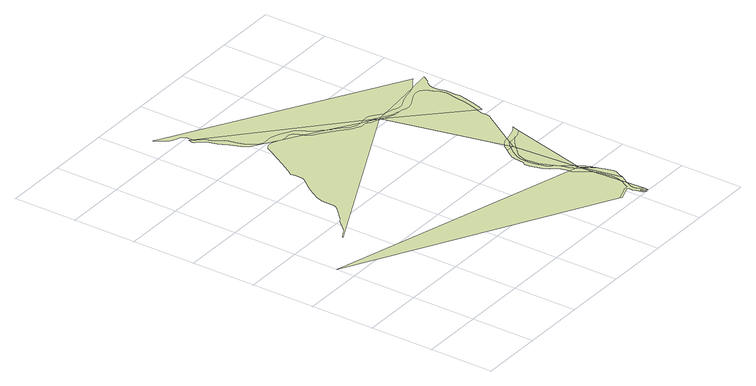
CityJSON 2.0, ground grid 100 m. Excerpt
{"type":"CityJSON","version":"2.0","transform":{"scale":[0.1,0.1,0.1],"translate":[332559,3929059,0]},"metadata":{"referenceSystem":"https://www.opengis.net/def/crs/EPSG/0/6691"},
"CityObjects":{
"landuse1":{"type":"LandUse","attributes":{"class":"203","LandUseDetailAttribute.orgLandUse":"10400","LandUseDetailAttribute.prefecture":"14","LandUseDetailAttribute.city":"14150","LandUseDetailAttribute.note":"都道府県","LandUseDetailAttribute.surveyYear":2015},"geometry":[{"type":"MultiSurface","lod":"1","boundaries":[[[0,1,2,3,4,5,6,7,8,9,10,11,12,13,14,15,16,17,18,19,20,21]]]}]},
"landuse2":{"type":"LandUse","attributes":{"class":"203","LandUseDetailAttribute.orgLandUse":"10400","LandUseDetailAttribute.prefecture":"14","LandUseDetailAttribute.city":"14150","LandUseDetailAttribute.note":"都道府県","LandUseDetailAttribute.surveyYear":2015},"geometry":[{"type":"MultiSurface","lod":"1","boundaries":[[[22,23,24,25,26,27,28,29,30,31,32,33,34,35,36,37,38,39,40,41,42,43,44,45,46,47,48,49,50,51,52,53,54,55,56,57,58,59,60,61,62,63,64,65,66,67,68,69,70,71,72,73,74,75,76,77,78,79,80,81]]]}]},
"landuse3":{"type":"LandUse","attributes":{"class":"204","LandUseDetailAttribute.orgLandUse":"10500","LandUseDetailAttribute.prefecture":"14","LandUseDetailAttribute.city":"14150","LandUseDetailAttribute.note":"都道府県","LandUseDetailAttribute.surveyYear":2015},"geometry":[{"type":"MultiSurface","lod":"1","boundaries":[[[82,83,84,85,86,87,88,89,90,91,92,93,94,95,81,96,97,98,99,100,101,102,103,104,80,105,106,107,108,109,110,111,112,113,114,115,116,117,118,119,120,121,122,123,124,125,126,127,128,129,130,131,132,133,134,135,136,137,138,139,140,141,142,143,144]]]}]},
"landuse4":{"type":"LandUse","attributes":{"class":"203","LandUseDetailAttribute.orgLandUse":"10400","LandUseDetailAttribute.prefecture":"14","LandUseDetailAttribute.city":"14150","LandUseDetailAttribute.note":"都道府県","LandUseDetailAttribute.surveyYear":2015},"geometry":[{"type":"MultiSurface","lod":"1","boundaries":[[[104,103,102,101,100,99,98,97,96,81,80]]]}]},
"landuse5":{"type":"LandUse","attributes":{"class":"204","LandUseDetailAttribute.orgLandUse":"10500","LandUseDetailAttribute.prefecture":"14","LandUseDetailAttribute.city":"14150","LandUseDetailAttribute.note":"都道府県","LandUseDetailAttribute.surveyYear":2015},"geometry":[{"type":"MultiSurface","lod":"1","boundaries":[[[15,14,13,12,11,10,9,8,7,6,5,4,3,2,145,146,147,148,149,150,151,152,153,154,155,156,157,158,159,160,161,162,163,164,165,166,167]]]}]},
"landuse6":{"type":"LandUse","attributes":{"class":"203","LandUseDetailAttribute.orgLandUse":"10400","LandUseDetailAttribute.prefecture":"14","LandUseDetailAttribute.city":"14150","LandUseDetailAttribute.note":"都道府県","LandUseDetailAttribute.surveyYear":2015},"geometry":[{"type":"MultiSurface","lod":"1","boundaries":[[[144,143,142,141,140,139,138,137,136,135,134,133,132,131,130,129,128,127,126,125,124,123,122,121,120,119,118,117,116,115,114,113,112,111,110,109,108,107,106,105,168,169,170]]]}]},
"landuse7":{"type":"LandUse","attributes":{"class":"203","LandUseDetailAttribute.orgLandUse":"10400","LandUseDetailAttribute.prefecture":"14","LandUseDetailAttribute.city":"14150","LandUseDetailAttribute.note":"都道府県","LandUseDetailAttribute.surveyYear":2015},"geometry":[{"type":"MultiSurface","lod":"1","boundaries":[[[167,166,165,164,163]]]}]},
"landuse8":{"type":"LandUse","attributes":{"class":"204","LandUseDetailAttribute.orgLandUse":"10500","LandUseDetailAttribute.prefecture":"14","LandUseDetailAttribute.city":"14150","LandUseDetailAttribute.note":"都道府県","LandUseDetailAttribute.surveyYear":2015},"geometry":[{"type":"MultiSurface","lod":"1","boundaries":[[[21,20,19,18,17,16,171,172,173]]]}]},
"landuse9":{"type":"LandUse","attributes":{"class":"203","LandUseDetailAttribute.orgLandUse":"10400","LandUseDetailAttribute.prefecture":"14","LandUseDetailAttribute.city":"14150","LandUseDetailAttribute.note":"都道府県","LandUseDetailAttribute.surveyYear":2015},"geometry":[{"type":"MultiSurface","lod":"1","boundaries":[[[174,175,176,177,178,16,15]]]}]},
"landuse10":{"type":"LandUse","attributes":{"class":"204","LandUseDetailAttribute.orgLandUse":"10500","LandUseDetailAttribute.prefecture":"14","LandUseDetailAttribute.city":"14150","LandUseDetailAttribute.note":"都道府県","LandUseDetailAttribute.surveyYear":2015},"geometry":[{"type":"MultiSurface","lod":"1","boundaries":[[[80,79,78,77,76,75,74,73,72,71,70,69,68,179,180,181,168,182,183,184,185,186,187,188,189,105]]]}]},
"landuse11":{"type":"LandUse","attributes":{"class":"204","LandUseDetailAttribute.orgLandUse":"10500","LandUseDetailAttribute.prefecture":"14","LandUseDetailAttribute.city":"14150","LandUseDetailAttribute.note":"都道府県","LandUseDetailAttribute.surveyYear":2015},"geometry":[{"type":"MultiSurface","lod":"1","boundaries":[[[171,16,178,177,176,175,174,15,167,190,191,192,193,194]]]}]},
"landuse12":{"type":"LandUse","attributes":{"class":"204","LandUseDetailAttribute.orgLandUse":"10500","LandUseDetailAttribute.prefecture":"14","LandUseDetailAttribute.city":"14150","LandUseDetailAttribute.note":"都道府県","LandUseDetailAttribute.surveyYear":2015},"geometry":[{"type":"MultiSurface","lod":"1","boundaries":[[[195,196,197,198,199,200,201,202,203,204,205,206,207,21,173,208,209,210,211,212,213,214,215,216,217,218,219,220,221,222,223,224,225,226]]]}]},
"landuse13":{"type":"LandUse","attributes":{"class":"203","LandUseDetailAttribute.orgLandUse":"10400","LandUseDetailAttribute.prefecture":"14","LandUseDetailAttribute.city":"14150","LandUseDetailAttribute.note":"都道府県","LandUseDetailAttribute.surveyYear":2015},"geometry":[{"type":"MultiSurface","lod":"1","boundaries":[[[173,172,171,227]]]}]},
"landuse14":{"type":"LandUse","attributes":{"class":"203","LandUseDetailAttribute.orgLandUse":"10400","LandUseDetailAttribute.prefecture":"14","LandUseDetailAttribute.city":"14150","LandUseDetailAttribute.note":"都道府県","LandUseDetailAttribute.surveyYear":2015},"geometry":[{"type":"MultiSurface","lod":"1","boundaries":[[[228,229,211,210,209,208,173,227,230]]]}]},
"landuse15":{"type":"LandUse","attributes":{"class":"203","LandUseDetailAttribute.orgLandUse":"10400","LandUseDetailAttribute.prefecture":"14","LandUseDetailAttribute.city":"14150","LandUseDetailAttribute.note":"都道府県","LandUseDetailAttribute.surveyYear":2015},"geometry":[{"type":"MultiSurface","lod":"1","boundaries":[[[105,189,188,187,186,185,184,183,182,168]]]}]},
"landuse16":{"type":"LandUse","attributes":{"class":"203","LandUseDetailAttribute.orgLandUse":"10400","LandUseDetailAttribute.prefecture":"14","LandUseDetailAttribute.city":"14150","LandUseDetailAttribute.note":"都道府県","LandUseDetailAttribute.surveyYear":2015},"geometry":[{"type":"MultiSurface","lod":"1","boundaries":[[[227,171,194]]]}]},
"landuse17":{"type":"LandUse","attributes":{"class":"204","LandUseDetailAttribute.orgLandUse":"10500","LandUseDetailAttribute.prefecture":"14","LandUseDetailAttribute.city":"14150","LandUseDetailAttribute.note":"都道府県","LandUseDetailAttribute.surveyYear":2015},"geometry":[{"type":"MultiSurface","lod":"1","boundaries":[[[231,194,193,232,233,234,235,236,237,238,239]]]}]},
"landuse18":{"type":"LandUse","attributes":{"class":"203","LandUseDetailAttribute.orgLandUse":"10400","LandUseDetailAttribute.prefecture":"14","LandUseDetailAttribute.city":"14150","LandUseDetailAttribute.note":"都道府県","LandUseDetailAttribute.surveyYear":2015},"geometry":[{"type":"MultiSurface","lod":"1","boundaries":[[[230,227,240]]]}]},
"landuse19":{"type":"LandUse","attributes":{"class":"203","LandUseDetailAttribute.orgLandUse":"10400","LandUseDetailAttribute.prefecture":"14","LandUseDetailAttribute.city":"14150","LandUseDetailAttribute.note":"都道府県","LandUseDetailAttribute.surveyYear":2015},"geometry":[{"type":"MultiSurface","lod":"1","boundaries":[[[227,194,231,239]]]}]},
"landuse20":{"type":"LandUse","attributes":{"class":"203","LandUseDetailAttribute.orgLandUse":"10400","LandUseDetailAttribute.prefecture":"14","LandUseDetailAttribute.city":"14150","LandUseDetailAttribute.note":"都道府県","LandUseDetailAttribute.surveyYear":2015},"geometry":[{"type":"MultiSurface","lod":"1","boundaries":[[[226,225,224,223,222,221,220,219,218,217,216,215,241,242,243,244,245,246,247,248,249]]]}]},
"landuse21":{"type":"LandUse","attributes":{"class":"203","LandUseDetailAttribute.orgLandUse":"10400","LandUseDetailAttribute.prefecture":"14","LandUseDetailAttribute.city":"14150","LandUseDetailAttribute.note":"都道府県","LandUseDetailAttribute.surveyYear":2015},"geometry":[{"type":"MultiSurface","lod":"1","boundaries":[[[248,247,246,245,244,243,242,241,215,214,213,212,211,229,228,230]]]}]},
"landuse22":{"type":"LandUse","attributes":{"class":"203","LandUseDetailAttribute.orgLandUse":"10400","LandUseDetailAttribute.prefecture":"14","LandUseDetailAttribute.city":"14150","LandUseDetailAttribute.note":"都道府県","LandUseDetailAttribute.surveyYear":2015},"geometry":[{"type":"MultiSurface","lod":"1","boundaries":[[[250,251,252,240,227,239,253]]]}]},
"landuse23":{"type":"LandUse","attributes":{"class":"204","LandUseDetailAttribute.orgLandUse":"10500","LandUseDetailAttribute.prefecture":"14","LandUseDetailAttribute.city":"14150","LandUseDetailAttribute.note":"都道府県","LandUseDetailAttribute.surveyYear":2015},"geometry":[{"type":"MultiSurface","lod":"1","boundaries":[[[239,238,254,253]]]}]},
"landuse24":{"type":"LandUse","attributes":{"class":"203","LandUseDetailAttribute.orgLandUse":"10400","LandUseDetailAttribute.prefecture":"14","LandUseDetailAttribute.city":"14150","LandUseDetailAttribute.note":"都道府県","LandUseDetailAttribute.surveyYear":2015},"geometry":[{"type":"MultiSurface","lod":"1","boundaries":[[[255,256,257,258,259,260,261,262,263,264,265,266,267,268,269,270,271,144,170,272,273,274,275,276,277,278,279,280,281]]]}]},
"landuse25":{"type":"LandUse","attributes":{"class":"204","LandUseDetailAttribute.orgLandUse":"10500","LandUseDetailAttribute.prefecture":"14","LandUseDetailAttribute.city":"14150","LandUseDetailAttribute.note":"都道府県","LandUseDetailAttribute.surveyYear":2015},"geometry":[{"type":"MultiSurface","lod":"1","boundaries":[[[282,195,226,283]]]}]},
"landuse26":{"type":"LandUse","attributes":{"class":"204","LandUseDetailAttribute.orgLandUse":"10500","LandUseDetailAttribute.prefecture":"14","LandUseDetailAttribute.city":"14150","LandUseDetailAttribute.note":"都道府県","LandUseDetailAttribute.surveyYear":2015},"geometry":[{"type":"MultiSurface","lod":"1","boundaries":[[[284,285,286,282,283,287,288,289]]]}]},
"landuse27":{"type":"LandUse","attributes":{"class":"203","LandUseDetailAttribute.orgLandUse":"10400","LandUseDetailAttribute.prefecture":"14","LandUseDetailAttribute.city":"14150","LandUseDetailAttribute.note":"都道府県","LandUseDetailAttribute.surveyYear":2015},"geometry":[{"type":"MultiSurface","lod":"1","boundaries":[[[283,226,249]]]}]},
"landuse28":{"type":"LandUse","attributes":{"class":"203","LandUseDetailAttribute.orgLandUse":"10400","LandUseDetailAttribute.prefecture":"14","LandUseDetailAttribute.city":"14150","LandUseDetailAttribute.note":"都道府県","LandUseDetailAttribute.surveyYear":2015},"geometry":[{"type":"MultiSurface","lod":"1","boundaries":[[[289,288,287,283,249]]]}]},
"landuse29":{"type":"LandUse","attributes":{"class":"204","LandUseDetailAttribute.orgLandUse":"10500","LandUseDetailAttribute.prefecture":"14","LandUseDetailAttribute.city":"14150","LandUseDetailAttribute.note":"都道府県","LandUseDetailAttribute.surveyYear":2015},"geometry":[{"type":"MultiSurface","lod":"1","boundaries":[[[170,169,168,181,290,291]]]}]},
"landuse30":{"type":"LandUse","attributes":{"class":"203","LandUseDetailAttribute.orgLandUse":"10400","LandUseDetailAttribute.prefecture":"14","LandUseDetailAttribute.city":"14150","LandUseDetailAttribute.note":"都道府県","LandUseDetailAttribute.surveyYear":2015},"geometry":[{"type":"MultiSurface","lod":"1","boundaries":[[[181,180,179,68,67,66,65,64,292]]]}]},
"landuse31":{"type":"LandUse","attributes":{"class":"203","LandUseDetailAttribute.orgLandUse":"10400","LandUseDetailAttribute.prefecture":"14","LandUseDetailAttribute.city":"14150","LandUseDetailAttribute.note":"都道府県","LandUseDetailAttribute.surveyYear":2015},"geometry":[{"type":"MultiSurface","lod":"1","boundaries":[[[293,294,289,249]]]}]},
"landuse32":{"type":"LandUse","attributes":{"class":"203","LandUseDetailAttribute.orgLandUse":"10400","LandUseDetailAttribute.prefecture":"14","LandUseDetailAttribute.city":"14150","LandUseDetailAttribute.note":"都道府県","LandUseDetailAttribute.surveyYear":2015},"geometry":[{"type":"MultiSurface","lod":"1","boundaries":[[[295,296,297,298,299,300,301,248,230,240]]]}]},
"landuse33":{"type":"LandUse","attributes":{"class":"203","LandUseDetailAttribute.orgLandUse":"10400","LandUseDetailAttribute.prefecture":"14","LandUseDetailAttribute.city":"14150","LandUseDetailAttribute.note":"都道府県","LandUseDetailAttribute.surveyYear":2015},"geometry":[{"type":"MultiSurface","lod":"1","boundaries":[[[290,181,292,291]]]}]},
"landuse34":{"type":"LandUse","attributes":{"class":"204","LandUseDetailAttribute.orgLandUse":"10500","LandUseDetailAttribute.prefecture":"14","LandUseDetailAttribute.city":"14150","LandUseDetailAttribute.note":"都道府県","LandUseDetailAttribute.surveyYear":2015},"geometry":[{"type":"MultiSurface","lod":"1","boundaries":[[[302,303,304,284,289,294,293]]]}]},
"landuse35":{"type":"LandUse","attributes":{"class":"203","LandUseDetailAttribute.orgLandUse":"10400","LandUseDetailAttribute.prefecture":"14","LandUseDetailAttribute.city":"14150","LandUseDetailAttribute.note":"都道府県","LandUseDetailAttribute.surveyYear":2015},"geometry":[{"type":"MultiSurface","lod":"1","boundaries":[[[301,300,299,298,305,293,249,248]]]}]},
"landuse36":{"type":"LandUse","attributes":{"class":"203","LandUseDetailAttribute.orgLandUse":"10400","LandUseDetailAttribute.prefecture":"14","LandUseDetailAttribute.city":"14150","LandUseDetailAttribute.note":"都道府県","LandUseDetailAttribute.surveyYear":2015},"geometry":[{"type":"MultiSurface","lod":"1","boundaries":[[[292,64,306]]]}]},
"landuse37":{"type":"LandUse","attributes":{"class":"203","LandUseDetailAttribute.orgLandUse":"10400","LandUseDetailAttribute.prefecture":"14","LandUseDetailAttribute.city":"14150","LandUseDetailAttribute.note":"都道府県","LandUseDetailAttribute.surveyYear":2015},"geometry":[{"type":"MultiSurface","lod":"1","boundaries":[[[307,291,292,308]]]}]},
"landuse38":{"type":"LandUse","attributes":{"class":"203","LandUseDetailAttribute.orgLandUse":"10400","LandUseDetailAttribute.prefecture":"14","LandUseDetailAttribute.city":"14150","LandUseDetailAttribute.note":"都道府県","LandUseDetailAttribute.surveyYear":2015},"geometry":[{"type":"MultiSurface","lod":"1","boundaries":[[[292,306,309]]]}]},
"landuse39":{"type":"LandUse","attributes":{"class":"204","LandUseDetailAttribute.orgLandUse":"10500","LandUseDetailAttribute.prefecture":"14","LandUseDetailAttribute.city":"14150","LandUseDetailAttribute.note":"都道府県","LandUseDetailAttribute.surveyYear":2015},"geometry":[{"type":"MultiSurface","lod":"1","boundaries":[[[276,275,274,273,272,170,291,307,308,277]]]}]},
"landuse40":{"type":"LandUse","attributes":{"class":"203","LandUseDetailAttribute.orgLandUse":"10400","LandUseDetailAttribute.prefecture":"14","LandUseDetailAttribute.city":"14150","LandUseDetailAttribute.note":"都道府県","LandUseDetailAttribute.surveyYear":2015},"geometry":[{"type":"MultiSurface","lod":"1","boundaries":[[[310,311,312,313,308,292,309,314,315,316,317]]]}]},
"landuse41":{"type":"LandUse","attributes":{"class":"204","LandUseDetailAttribute.orgLandUse":"10500","LandUseDetailAttribute.prefecture":"14","LandUseDetailAttribute.city":"14150","LandUseDetailAttribute.note":"都道府県","LandUseDetailAttribute.surveyYear":2015},"geometry":[{"type":"MultiSurface","lod":"1","boundaries":[[[318,319,320,321,322,323,324,302,293,305,298,297,296,295]]]}]},
"landuse42":{"type":"LandUse","attributes":{"class":"203","LandUseDetailAttribute.orgLandUse":"10400","LandUseDetailAttribute.prefecture":"14","LandUseDetailAttribute.city":"14150","LandUseDetailAttribute.note":"都道府県","LandUseDetailAttribute.surveyYear":2015},"geometry":[{"type":"MultiSurface","lod":"1","boundaries":[[[306,284,304,303,302,325,326,327,328,309]]]}]},
"landuse43":{"type":"LandUse","attributes":{"class":"203","LandUseDetailAttribute.orgLandUse":"10400","LandUseDetailAttribute.prefecture":"14","LandUseDetailAttribute.city":"14150","LandUseDetailAttribute.note":"都道府県","LandUseDetailAttribute.surveyYear":2015},"geometry":[{"type":"MultiSurface","lod":"1","boundaries":[[[329,330,331,332,333,334,335,336,337,338,339,340,341,342,343,344,345,346,347,348,349,317,316,315,314,309,328]]]}]},
"landuse44":{"type":"LandUse","attributes":{"class":"204","LandUseDetailAttribute.orgLandUse":"10500","LandUseDetailAttribute.prefecture":"14","LandUseDetailAttribute.city":"14150","LandUseDetailAttribute.note":"都道府県","LandUseDetailAttribute.surveyYear":2015},"geometry":[{"type":"MultiSurface","lod":"1","boundaries":[[[350,351,352,353,354,355,356,357,278,358,359,360,361,362,363,364,365,366,367,277,308,313,312,311,310,317,349,348,347,346,345,344,343,342,341,340,339,338,337,336,335,334,333,332,331,330,329,328,368,369,370,371,372,373,374,375,376,377]]]}]},
"landuse45":{"type":"LandUse","attributes":{"class":"203","LandUseDetailAttribute.orgLandUse":"10400","LandUseDetailAttribute.prefecture":"14","LandUseDetailAttribute.city":"14150","LandUseDetailAttribute.note":"都道府県","LandUseDetailAttribute.surveyYear":2015},"geometry":[{"type":"MultiSurface","lod":"1","boundaries":[[[367,366,365,364,363,362,361,360,359,358,278,277]]]}]}
},
"vertices":[
[7,2297,0],[4,2295,0],[3804,204,0],[3832,216,0],[3966,265,0],[4039,297,0],[4059,297,0],[4071,295,0],[4082,292,0],[4094,289,0],[4101,289,0],[4110,300,0],[4135,357,0],[4137,360,0],[4182,431,0],[4192,463,0],[4170,891,0],[4147,950,0],[4053,1058,0],[4009,1123,0],[4000,1164,0],[3998,1188,0],
[2345,4933,0],[2270,4962,0],[2215,4972,0],[2171,4963,0],[2134,4947,0],[2105,4925,0],[2049,4826,0],[1893,4541,0],[1778,4363,0],[1749,4317,0],[1732,4294,0],[1725,4272,0],[1724,4233,0],[1728,4179,0],[1732,4117,0],[1731,4096,0],[1720,4063,0],[1708,4037,0],[1658,3976,0],[1610,3914,0],[1531,3813,0],[1481,3729,0],[1426,3627,0],[1409,3585,0],[1391,3519,0],[1384,3427,0],[1381,3312,0],[1368,3269,0],[1313,3204,0],[1153,3048,0],[1135,3032,0],[1099,3007,0],[1078,2993,0],[1064,2980,0],[978,2886,0],[934,2835,0],[912,2812,0],[868,2788,0],[837,2774,0],[826,2765,0],[773,2736,0],[754,2716,0],[3609,4117,0],[3573,4131,0],[3500,4156,0],[3451,4191,0],[3417,4211,0],[3360,4210,0],[3324,4215,0],[3266,4243,0],[3220,4263,0],[3159,4307,0],[3065,4390,0],[2949,4481,0],[2846,4558,0],[2767,4618,0],[2694,4702,0],[2684,4728,0],[2683,4730,0],[2404,4907,0],
[1658,5946,0],[1657,5935,0],[1655,5919,0],[1645,5895,0],[1644,5866,0],[1662,5842,0],[1712,5786,0],[1773,5684,0],[1804,5570,0],[1830,5498,0],[1876,5413,0],[1941,5256,0],[1997,5172,0],[2007,5158,0],[2420,4899,0],[2475,4893,0],[2502,4897,0],[2510,4899,0],[2537,4904,0],[2569,4899,0],[2615,4864,0],[2661,4788,0],[2670,4764,0],[2940,4568,0],[2936,4572,0],[2912,4612,0],[2840,4670,0],[2797,4730,0],[2783,4774,0],[2744,4827,0],[2722,4870,0],[2709,4892,0],[2692,4912,0],[2608,4950,0],[2522,5007,0],[2483,5022,0],[2375,5065,0],[2323,5068,0],[2279,5062,0],[2251,5058,0],[2243,5058,0],[2215,5056,0],[2178,5065,0],[2165,5071,0],[2140,5084,0],[2134,5086,0],[2094,5124,0],[2035,5216,0],[2021,5239,0],[2011,5271,0],[1986,5356,0],[1949,5488,0],[1926,5544,0],[1873,5607,0],[1831,5693,0],[1804,5771,0],[1783,5795,0],[1745,5842,0],[1727,5860,0],[1708,5869,0],[1705,5872,0],[1694,5909,0],[1694,5913,0],
[3842,183,0],[3866,194,0],[4063,270,0],[4071,268,0],[4078,264,0],[4082,257,0],[4084,246,0],[4085,224,0],[4085,216,0],[4085,184,0],[4091,162,0],[4123,29,0],[4173,1,0],[4145,68,0],[4140,95,0],[4161,94,0],[4205,33,0],[4215,20,0],[4212,82,0],[4165,144,0],[4145,210,0],[4150,269,0],[4198,361,0],
[3401,4276,0],[3403,4276,0],[3463,4287,0],
[4160,1083,0],[4132,1111,0],[4105,1159,0],
[4220,547,0],[4221,631,0],[4220,672,0],[4217,698,0],[4203,808,0],
[3443,4211,0],[3465,4212,0],[3501,4214,0],[3357,4272,0],[3339,4271,0],[3268,4303,0],[3215,4332,0],[3128,4413,0],[3044,4487,0],[3038,4492,0],[2977,4534,0],
[4198,363,0],[4201,369,0],[4240,419,0],[4284,491,0],[4171,1072,0],
[3957,2200,0],[3919,2147,0],[3855,2050,0],[3834,1981,0],[3828,1935,0],[3826,1882,0],[3822,1838,0],[3791,1794,0],[3797,1713,0],[3846,1531,0],[3885,1432,0],[3960,1349,0],[3996,1237,0],[4092,1181,0],[4069,1256,0],[4061,1312,0],[4045,1350,0],[4034,1377,0],[4012,1427,0],[3999,1443,0],[3996,1445,0],[3945,1478,0],[3924,1504,0],[3920,1532,0],[3919,1566,0],[3882,1674,0],[3870,1792,0],[3875,1856,0],[3878,1940,0],[3908,2011,0],[3968,2111,0],[4034,2198,0],
[4157,1144,0],
[4136,1227,0],[4078,1307,0],[4153,1202,0],
[4226,1016,0],[4291,502,0],[4317,573,0],[4356,653,0],[4361,678,0],[4355,704,0],[4322,813,0],[4291,902,0],[4237,1000,0],
[4167,1181,0],
[3975,1494,0],[3919,1656,0],[3908,1759,0],[3894,1851,0],[3921,1934,0],[3953,2017,0],[4015,2081,0],[4088,2147,0],[4085,2197,0],
[4261,1023,0],[4231,1080,0],[4192,1143,0],[4273,948,0],
[4279,940,0],
[1357,6342,0],[1370,6322,0],[1408,6264,0],[1431,6230,0],[1488,6146,0],[1529,6129,0],[1570,6113,0],[1621,6093,0],[1654,6074,0],[1672,6059,0],[1680,6046,0],[1687,6035,0],[1694,6021,0],[1697,6009,0],[1698,5992,0],[1697,5977,0],[1696,5931,0],[3478,4289,0],[3540,4295,0],[3595,4284,0],[3652,4251,0],[3775,4158,0],[3803,4148,0],[4570,4230,0],[4625,4266,0],[4723,4337,0],[4772,4365,0],
[3958,2201,0],[4035,2198,0],
[4056,2318,0],[4030,2300,0],[3985,2238,0],[4054,2224,0],[4073,2241,0],[4074,2242,0],
[3514,4214,0],[3562,4196,0],
[3634,4129,0],
[4147,2293,0],[4143,2293,0],
[4478,2369,0],[4435,2348,0],[4358,2314,0],[4296,2310,0],[4282,2301,0],[4183,2230,0],[4101,2159,0],
[4205,2382,0],[4165,2375,0],[4090,2341,0],
[4276,2309,0],
[3639,4106,0],
[3586,4186,0],[3675,4134,0],
[3668,4095,0],
[3910,4023,0],[3845,4037,0],[3792,4067,0],[3733,4100,0],[3678,4091,0],[3787,4042,0],[3847,4016,0],[3938,4015,0],
[4511,2495,0],[4506,2490,0],[4491,2480,0],[4444,2451,0],[4371,2420,0],[4312,2404,0],[4290,2398,0],
[4566,2941,0],[4566,2992,0],[4570,3064,0],[4602,3164,0],
[4621,3224,0],[4657,3357,0],[4680,3443,0],[4689,3561,0],[4699,3604,0],[4722,3731,0],[4726,3769,0],[4710,3856,0],[4663,3957,0],[4643,4001,0],[4602,4076,0],[4564,4107,0],[4522,4114,0],[4468,4107,0],[4407,4093,0],[4309,4048,0],[4210,3992,0],[4173,3981,0],[4130,3973,0],[4076,3977,0],[4006,3997,0],
[4740,3934,0],[4740,4009,0],[4755,4066,0],[4792,4132,0],[4840,4169,0],[4860,4193,0],[4873,4225,0],[4903,4266,0],[4552,4219,0],[4439,4187,0],[4363,4174,0],[4241,4136,0],[4134,4089,0],[4088,4075,0],[4041,4074,0],[3985,4091,0],[3944,4111,0],[3833,4137,0],[4651,3115,0],[4652,3119,0],[4684,3218,0],[4711,3284,0],[4769,3540,0],[4772,3580,0],[4769,3644,0],[4773,3760,0],[4768,3817,0],[4747,3906,0]
]}
